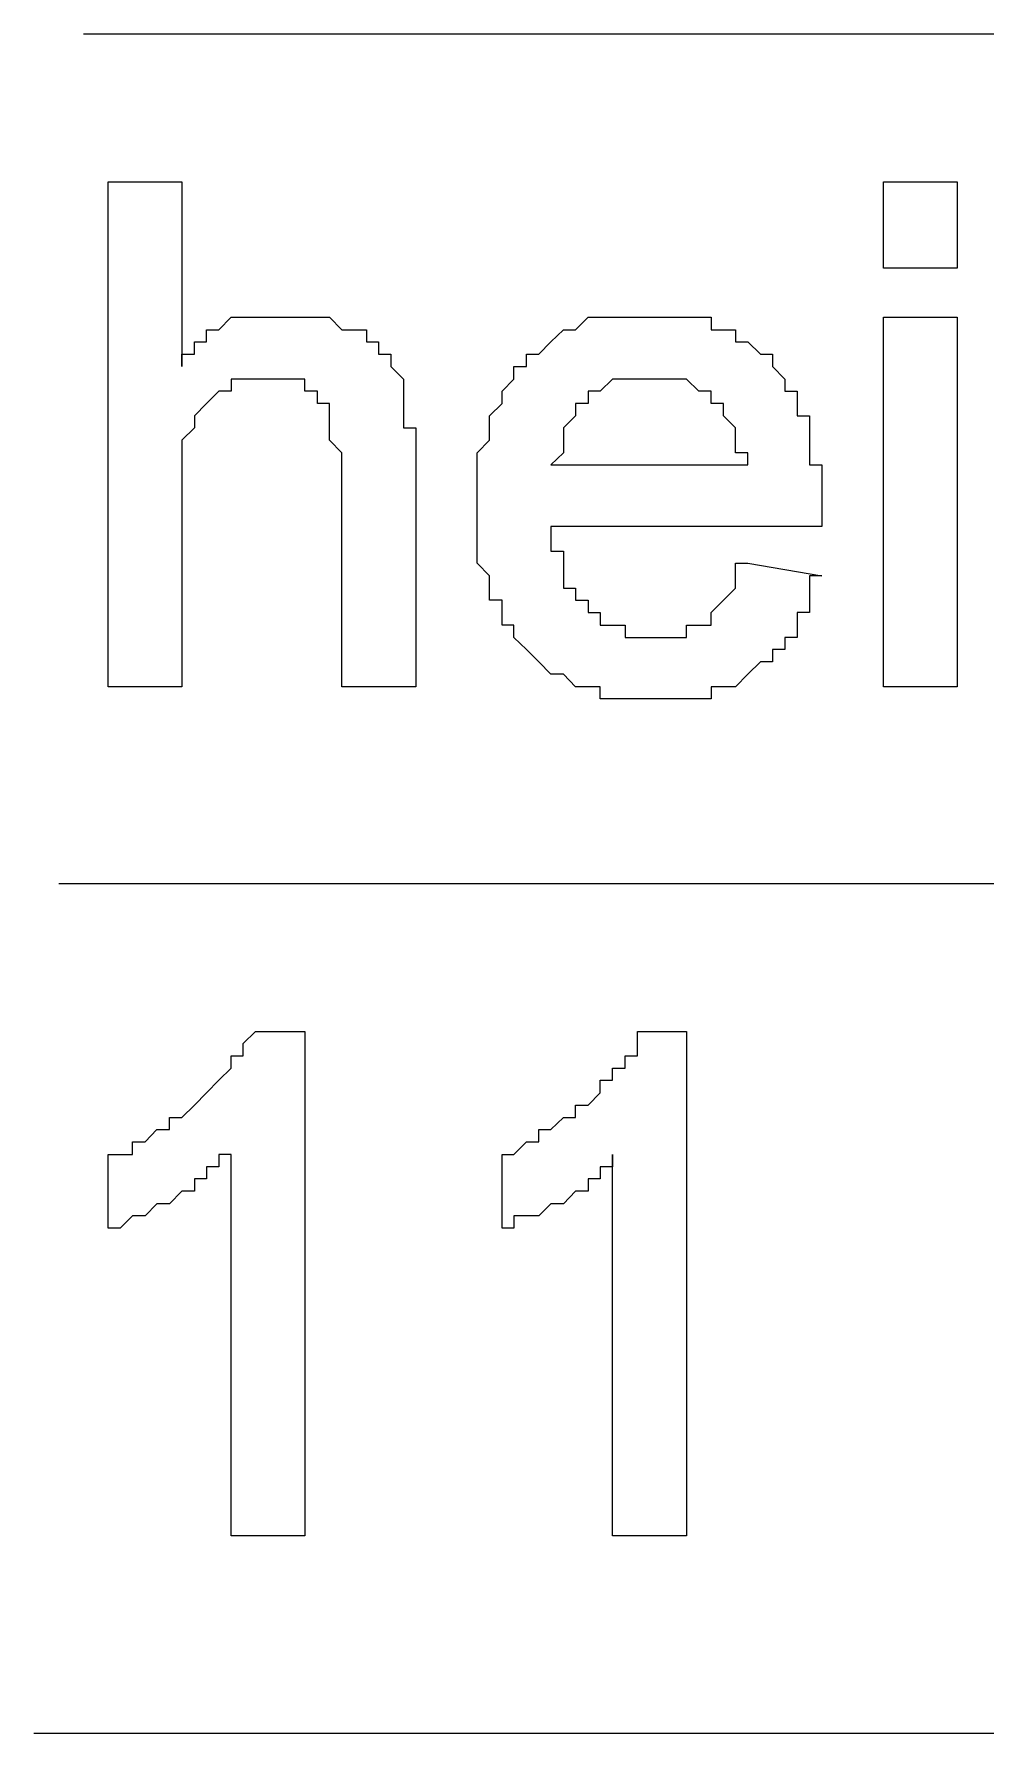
# Model space of a CAD drawing. Header units: inches. Extents: x -628 to 1537, y -1730 to 336.
# Drawn here: x 1381.81 to 1402.27, y -788.67 to -752.12 of the extents above; entities that cross this region are included whole.
import ezdxf

# ---------------------------------------------------------------- set-up
doc = ezdxf.new("R2010")
doc.units = ezdxf.units.IN
doc.layers.get('0').update_dxf_attribs({"linetype": 'CONTINUOUS'})

msp = doc.modelspace()

# ---------------------------------------------------------------- linework, layer by layer
at = {"color": 6}
for p, q in [((1382.872, -752.121), (1425.513, -752.121)), ((1383.403, -766.165), (1383.403, -755.303)), ((1383.403, -755.303), (1384.992, -755.303)), ((1384.992, -755.303), (1384.992, -759.276)), ((1400.088, -757.156), (1400.088, -755.303)), ((1400.088, -755.303), (1401.671, -755.303)), ((1401.671, -755.303), (1401.671, -757.156)), ((1401.671, -757.156), (1400.088, -757.156)), ((1385.518, -758.742), (1385.518, -758.484)), ((1385.518, -758.484), (1385.787, -758.484)), ((1385.787, -758.484), (1386.05, -758.216)), ((1385.787, -758.484), (1385.787, -758.484)), ((1385.787, -758.484), (1385.787, -758.484)), ((1386.05, -758.216), (1386.05, -758.216)), ((1386.05, -758.216), (1386.312, -758.216)), ((1386.312, -758.216), (1386.575, -758.216)), ((1386.575, -758.216), (1386.575, -758.216)), ((1386.575, -758.216), (1386.844, -758.216)), ((1386.844, -758.216), (1386.844, -758.216)), ((1386.844, -758.216), (1387.113, -758.216)), ((1387.113, -758.216), (1387.113, -758.216)), ((1387.113, -758.216), (1387.37, -758.216)), ((1387.37, -758.216), (1387.37, -758.216)), ((1387.37, -758.216), (1387.639, -758.216)), ((1387.639, -758.216), (1387.639, -758.216)), ((1387.639, -758.216), (1387.908, -758.216)), ((1387.908, -758.216), (1387.908, -758.216)), ((1387.908, -758.216), (1388.17, -758.216)), ((1388.17, -758.216), (1388.17, -758.216)), ((1388.17, -758.216), (1388.433, -758.484)), ((1388.433, -758.484), (1388.696, -758.484)), ((1388.696, -758.484), (1388.696, -758.484)), ((1388.696, -758.484), (1388.696, -758.484)), ((1388.696, -758.484), (1388.965, -758.484)), ((1388.965, -758.484), (1388.965, -758.742)), ((1392.931, -758.742), (1393.2, -758.484)), ((1393.2, -758.484), (1393.2, -758.484)), ((1393.2, -758.484), (1393.463, -758.484)), ((1393.463, -758.484), (1393.732, -758.216)), ((1393.463, -758.484), (1393.463, -758.484)), ((1393.732, -758.216), (1393.732, -758.216)), ((1393.732, -758.216), (1393.995, -758.216)), ((1393.995, -758.216), (1393.995, -758.216)), ((1393.995, -758.216), (1394.258, -758.216)), ((1394.258, -758.216), (1394.527, -758.216)), ((1394.527, -758.216), (1394.527, -758.216)), ((1394.527, -758.216), (1394.796, -758.216)), ((1394.796, -758.216), (1394.796, -758.216)), ((1394.796, -758.216), (1395.052, -758.216)), ((1395.052, -758.216), (1395.052, -758.216)), ((1395.052, -758.216), (1395.321, -758.216)), ((1395.321, -758.216), (1395.321, -758.216)), ((1395.321, -758.216), (1395.584, -758.216)), ((1395.584, -758.216), (1395.584, -758.216)), ((1395.584, -758.216), (1395.847, -758.216)), ((1395.847, -758.216), (1395.847, -758.216)), ((1395.847, -758.216), (1396.116, -758.216)), ((1396.116, -758.216), (1396.378, -758.216)), ((1396.378, -758.216), (1396.378, -758.484)), ((1396.378, -758.484), (1396.647, -758.484)), ((1396.647, -758.484), (1396.647, -758.484)), ((1396.647, -758.484), (1396.647, -758.484)), ((1396.647, -758.484), (1396.904, -758.484)), ((1396.904, -758.484), (1396.904, -758.742)), ((1400.088, -766.165), (1400.088, -758.216)), ((1400.088, -758.216), (1401.671, -758.216)), ((1401.671, -758.216), (1401.671, -766.165)), ((1385.261, -759.009), (1385.261, -758.742)), ((1385.261, -758.742), (1385.261, -758.742)), ((1385.261, -758.742), (1385.518, -758.742)), ((1388.965, -758.742), (1389.221, -758.742)), ((1389.221, -758.742), (1389.221, -758.742)), ((1389.221, -758.742), (1389.221, -759.009)), ((1392.675, -759.009), (1392.931, -758.742)), ((1392.931, -758.742), (1392.931, -758.742)), ((1392.931, -758.742), (1392.931, -758.742)), ((1396.904, -758.742), (1397.173, -758.742)), ((1397.173, -758.742), (1397.173, -758.742)), ((1397.173, -758.742), (1397.442, -759.009)), ((1384.992, -759.276), (1384.992, -759.009)), ((1384.992, -759.009), (1385.261, -759.009)), ((1389.221, -759.009), (1389.49, -759.009)), ((1389.49, -759.009), (1389.49, -759.276)), ((1392.406, -759.276), (1392.406, -759.009)), ((1392.406, -759.009), (1392.675, -759.009)), ((1392.675, -759.009), (1392.675, -759.009)), ((1397.442, -759.009), (1397.442, -759.009)), ((1397.442, -759.009), (1397.698, -759.009)), ((1397.698, -759.009), (1397.698, -759.276)), ((1386.312, -759.544), (1386.05, -759.544)), ((1386.05, -759.544), (1386.05, -759.803)), ((1386.575, -759.544), (1386.312, -759.544)), ((1386.312, -759.544), (1386.312, -759.544)), ((1386.844, -759.544), (1386.575, -759.544)), ((1386.575, -759.544), (1386.575, -759.544)), ((1387.113, -759.544), (1386.844, -759.544)), ((1386.844, -759.544), (1386.844, -759.544)), ((1387.37, -759.544), (1387.113, -759.544)), ((1387.113, -759.544), (1387.113, -759.544)), ((1387.639, -759.544), (1387.37, -759.544)), ((1387.639, -759.803), (1387.639, -759.544)), ((1389.49, -759.276), (1389.49, -759.276)), ((1389.49, -759.276), (1389.759, -759.544)), ((1389.759, -759.544), (1389.759, -759.544)), ((1389.759, -759.544), (1389.759, -759.544)), ((1389.759, -759.544), (1389.759, -759.803)), ((1391.88, -759.803), (1392.137, -759.544)), ((1392.137, -759.544), (1392.137, -759.276)), ((1392.137, -759.276), (1392.406, -759.276)), ((1392.137, -759.544), (1392.137, -759.544)), ((1392.406, -759.276), (1392.406, -759.276)), ((1392.406, -759.276), (1392.406, -759.276)), ((1394.258, -759.544), (1393.995, -759.803)), ((1394.527, -759.544), (1394.258, -759.544)), ((1394.258, -759.544), (1394.258, -759.544)), ((1394.796, -759.544), (1394.527, -759.544)), ((1394.527, -759.544), (1394.527, -759.544)), ((1395.052, -759.544), (1394.796, -759.544)), ((1395.321, -759.544), (1395.052, -759.544)), ((1395.052, -759.544), (1395.052, -759.544)), ((1395.052, -759.544), (1395.052, -759.544)), ((1395.584, -759.544), (1395.321, -759.544)), ((1395.847, -759.544), (1395.584, -759.544)), ((1395.584, -759.544), (1395.584, -759.544)), ((1396.116, -759.803), (1395.847, -759.544)), ((1395.847, -759.544), (1395.847, -759.544)), ((1397.698, -759.276), (1397.698, -759.276)), ((1397.698, -759.276), (1397.967, -759.544)), ((1397.967, -759.544), (1397.967, -759.544)), ((1397.967, -759.544), (1397.967, -759.803)), ((1385.787, -759.803), (1385.518, -760.07)), ((1386.05, -759.803), (1385.787, -759.803)), ((1385.787, -759.803), (1385.787, -759.803)), ((1387.908, -759.803), (1387.639, -759.803)), ((1387.639, -759.803), (1387.639, -759.803)), ((1387.908, -760.07), (1387.908, -759.803)), ((1389.759, -759.803), (1389.759, -759.803)), ((1389.759, -759.803), (1389.759, -760.07)), ((1391.88, -760.07), (1391.88, -759.803)), ((1391.88, -759.803), (1391.88, -759.803)), ((1393.995, -759.803), (1393.732, -759.803)), ((1393.732, -759.803), (1393.732, -760.07)), ((1393.995, -759.803), (1393.995, -759.803)), ((1396.378, -759.803), (1396.116, -759.803)), ((1396.116, -759.803), (1396.116, -759.803)), ((1396.378, -760.07), (1396.378, -759.803)), ((1397.967, -759.803), (1398.23, -759.803)), ((1398.23, -759.803), (1398.23, -759.803)), ((1398.23, -759.803), (1398.23, -760.07)), ((1385.518, -760.07), (1385.261, -760.337)), ((1385.518, -760.07), (1385.518, -760.07)), ((1385.518, -760.07), (1385.518, -760.07)), ((1388.17, -760.07), (1387.908, -760.07)), ((1387.908, -760.07), (1387.908, -760.07)), ((1388.17, -760.337), (1388.17, -760.07)), ((1388.17, -760.07), (1388.17, -760.07)), ((1389.759, -760.07), (1389.759, -760.337)), ((1391.611, -760.337), (1391.88, -760.07)), ((1391.88, -760.07), (1391.88, -760.07)), ((1393.732, -760.07), (1393.463, -760.07)), ((1393.463, -760.07), (1393.463, -760.337)), ((1393.732, -760.07), (1393.732, -760.07)), ((1396.647, -760.07), (1396.378, -760.07)), ((1396.378, -760.07), (1396.378, -760.07)), ((1396.647, -760.337), (1396.647, -760.07)), ((1396.647, -760.07), (1396.647, -760.07)), ((1398.23, -760.07), (1398.23, -760.07)), ((1398.23, -760.07), (1398.23, -760.337)), ((1385.261, -760.596), (1384.992, -760.863)), ((1385.261, -760.337), (1385.261, -760.337)), ((1385.261, -760.337), (1385.261, -760.337)), ((1385.261, -760.337), (1385.261, -760.596)), ((1385.261, -760.596), (1385.261, -760.596)), ((1388.17, -760.596), (1388.17, -760.337)), ((1388.17, -760.337), (1388.17, -760.337)), ((1388.17, -760.863), (1388.17, -760.596)), ((1389.759, -760.337), (1389.759, -760.337)), ((1389.759, -760.337), (1389.759, -760.596)), ((1389.759, -760.596), (1390.028, -760.596)), ((1390.028, -760.596), (1390.028, -760.863)), ((1391.611, -760.596), (1391.611, -760.337)), ((1391.611, -760.337), (1391.611, -760.337)), ((1391.611, -760.863), (1391.611, -760.596)), ((1391.611, -760.596), (1391.611, -760.596)), ((1393.463, -760.337), (1393.2, -760.596)), ((1393.2, -760.596), (1393.2, -760.596)), ((1393.2, -760.596), (1393.2, -760.863)), ((1393.463, -760.337), (1393.463, -760.337)), ((1396.904, -760.596), (1396.647, -760.337)), ((1396.647, -760.337), (1396.647, -760.337)), ((1396.904, -761.13), (1396.904, -760.596)), ((1398.23, -760.337), (1398.499, -760.337)), ((1398.499, -760.337), (1398.499, -760.337)), ((1398.499, -760.337), (1398.499, -760.596)), ((1398.499, -760.596), (1398.499, -760.596)), ((1398.499, -760.596), (1398.499, -760.863)), ((1384.992, -760.863), (1384.992, -760.863)), ((1384.992, -760.863), (1384.992, -761.13)), ((1388.433, -761.13), (1388.17, -760.863)), ((1388.17, -760.863), (1388.17, -760.863)), ((1390.028, -760.863), (1390.028, -761.13)), ((1391.342, -761.13), (1391.611, -760.863)), ((1391.611, -760.863), (1391.611, -760.863)), ((1393.2, -760.863), (1393.2, -760.863)), ((1393.2, -760.863), (1393.2, -761.13)), ((1398.499, -760.863), (1398.499, -760.863)), ((1398.499, -760.863), (1398.499, -761.13)), ((1384.992, -761.13), (1384.992, -761.13)), ((1384.992, -761.13), (1384.992, -761.388)), ((1384.992, -761.388), (1384.992, -761.656)), ((1388.433, -766.165), (1388.433, -761.13)), ((1390.028, -761.13), (1390.028, -761.13)), ((1390.028, -761.13), (1390.028, -761.13)), ((1390.028, -761.13), (1390.028, -766.165)), ((1391.342, -761.388), (1391.342, -761.13)), ((1391.342, -761.13), (1391.342, -761.13)), ((1391.342, -761.656), (1391.342, -761.388)), ((1391.342, -761.388), (1391.342, -761.388)), ((1393.2, -761.13), (1392.931, -761.388)), ((1392.931, -761.388), (1392.931, -761.388)), ((1392.931, -761.388), (1397.173, -761.388)), ((1393.2, -761.13), (1393.2, -761.13)), ((1397.173, -761.13), (1396.904, -761.13)), ((1397.173, -761.388), (1397.173, -761.13)), ((1398.499, -761.13), (1398.499, -761.388)), ((1398.499, -761.388), (1398.762, -761.388)), ((1398.762, -761.388), (1398.762, -761.656)), ((1384.992, -761.656), (1384.992, -761.656)), ((1384.992, -761.656), (1384.992, -761.923)), ((1391.342, -761.923), (1391.342, -761.656)), ((1398.762, -761.656), (1398.762, -761.656)), ((1398.762, -761.656), (1398.762, -761.923)), ((1384.992, -761.923), (1384.992, -766.165)), ((1391.342, -762.191), (1391.342, -761.923)), ((1391.342, -761.923), (1391.342, -761.923)), ((1398.762, -761.923), (1398.762, -762.191)), ((1391.342, -762.449), (1391.342, -762.191)), ((1391.342, -762.716), (1391.342, -762.449)), ((1391.342, -762.449), (1391.342, -762.449)), ((1398.762, -762.191), (1398.762, -762.449)), ((1398.762, -762.449), (1398.762, -762.449)), ((1398.762, -762.449), (1398.762, -762.716)), ((1391.342, -762.984), (1391.342, -762.716)), ((1391.342, -762.716), (1391.342, -762.716)), ((1398.762, -762.716), (1392.931, -762.716)), ((1392.931, -762.716), (1392.931, -763.251)), ((1398.762, -762.716), (1398.762, -762.716)), ((1398.762, -762.716), (1398.762, -762.716)), ((1391.342, -763.251), (1391.342, -762.984)), ((1391.342, -763.509), (1391.342, -763.251)), ((1391.342, -763.251), (1391.342, -763.251)), ((1391.611, -763.777), (1391.342, -763.509)), ((1391.342, -763.509), (1391.342, -763.509)), ((1392.931, -763.251), (1393.2, -763.251)), ((1393.2, -763.251), (1393.2, -763.509)), ((1393.2, -763.509), (1393.2, -763.777)), ((1396.904, -763.777), (1396.904, -763.509)), ((1396.904, -763.509), (1397.173, -763.509)), ((1397.173, -763.509), (1398.762, -763.777)), ((1391.611, -764.044), (1391.611, -763.777)), ((1391.611, -763.777), (1391.611, -763.777)), ((1393.2, -763.777), (1393.2, -763.777)), ((1393.2, -763.777), (1393.2, -764.044)), ((1396.904, -764.044), (1396.904, -763.777)), ((1398.762, -763.777), (1398.499, -763.777)), ((1398.499, -763.777), (1398.499, -764.044)), ((1391.611, -764.303), (1391.611, -764.044)), ((1391.611, -764.044), (1391.611, -764.044)), ((1391.88, -764.303), (1391.611, -764.303)), ((1391.88, -764.57), (1391.88, -764.303)), ((1393.2, -764.044), (1393.463, -764.044)), ((1393.463, -764.044), (1393.463, -764.044)), ((1393.463, -764.044), (1393.463, -764.303)), ((1393.463, -764.303), (1393.732, -764.303)), ((1393.732, -764.303), (1393.732, -764.303)), ((1393.732, -764.303), (1393.732, -764.57)), ((1396.378, -764.57), (1396.647, -764.303)), ((1396.647, -764.303), (1396.904, -764.044)), ((1396.647, -764.303), (1396.647, -764.303)), ((1396.647, -764.303), (1396.647, -764.303)), ((1396.904, -764.044), (1396.904, -764.044)), ((1398.499, -764.044), (1398.499, -764.044)), ((1398.499, -764.044), (1398.499, -764.303)), ((1398.499, -764.303), (1398.499, -764.57)), ((1391.88, -764.837), (1391.88, -764.57)), ((1391.88, -764.57), (1391.88, -764.57)), ((1393.732, -764.57), (1393.995, -764.57)), ((1393.995, -764.57), (1393.995, -764.837)), ((1396.378, -764.837), (1396.378, -764.57)), ((1396.378, -764.57), (1396.378, -764.57)), ((1396.378, -764.57), (1396.378, -764.57)), ((1398.499, -764.57), (1398.23, -764.57)), ((1398.23, -764.57), (1398.23, -764.837)), ((1392.137, -764.837), (1391.88, -764.837)), ((1392.137, -765.105), (1392.137, -764.837)), ((1393.995, -764.837), (1393.995, -764.837)), ((1393.995, -764.837), (1394.258, -764.837)), ((1394.258, -764.837), (1394.258, -764.837)), ((1394.258, -764.837), (1394.527, -764.837)), ((1394.527, -764.837), (1394.527, -765.105)), ((1395.847, -765.105), (1395.847, -764.837)), ((1395.847, -764.837), (1396.116, -764.837)), ((1396.116, -764.837), (1396.116, -764.837)), ((1396.116, -764.837), (1396.378, -764.837)), ((1398.23, -764.837), (1398.23, -764.837)), ((1398.23, -764.837), (1398.23, -765.105)), ((1392.406, -765.363), (1392.137, -765.105)), ((1392.137, -765.105), (1392.137, -765.105)), ((1392.137, -765.105), (1392.137, -765.105)), ((1392.675, -765.63), (1392.406, -765.363)), ((1392.406, -765.363), (1392.406, -765.363)), ((1392.406, -765.363), (1392.406, -765.363)), ((1394.527, -765.105), (1394.796, -765.105)), ((1394.796, -765.105), (1395.052, -765.105)), ((1395.052, -765.105), (1395.052, -765.105)), ((1395.052, -765.105), (1395.052, -765.105)), ((1395.052, -765.105), (1395.321, -765.105)), ((1395.321, -765.105), (1395.584, -765.105)), ((1395.584, -765.105), (1395.584, -765.105)), ((1395.584, -765.105), (1395.847, -765.105)), ((1397.967, -765.363), (1397.698, -765.363)), ((1397.698, -765.363), (1397.698, -765.63)), ((1398.23, -765.105), (1397.967, -765.105)), ((1397.967, -765.105), (1397.967, -765.105)), ((1397.967, -765.105), (1397.967, -765.363)), ((1392.931, -765.897), (1392.675, -765.63)), ((1392.675, -765.63), (1392.675, -765.63)), ((1392.675, -765.63), (1392.675, -765.63)), ((1397.442, -765.63), (1397.173, -765.897)), ((1397.698, -765.63), (1397.442, -765.63)), ((1397.442, -765.63), (1397.442, -765.63)), ((1397.698, -765.63), (1397.698, -765.63)), ((1393.2, -765.897), (1392.931, -765.897)), ((1392.931, -765.897), (1392.931, -765.897)), ((1393.463, -766.165), (1393.2, -765.897)), ((1393.2, -765.897), (1393.2, -765.897)), ((1397.173, -765.897), (1396.904, -766.165)), ((1397.173, -765.897), (1397.173, -765.897)), ((1397.173, -765.897), (1397.173, -765.897)), ((1384.992, -766.165), (1383.403, -766.165)), ((1390.028, -766.165), (1388.433, -766.165)), ((1393.732, -766.165), (1393.463, -766.165)), ((1393.463, -766.165), (1393.463, -766.165)), ((1393.995, -766.165), (1393.732, -766.165)), ((1393.732, -766.165), (1393.732, -766.165)), ((1393.995, -766.423), (1393.995, -766.165)), ((1394.258, -766.423), (1393.995, -766.423)), ((1394.527, -766.423), (1394.258, -766.423)), ((1394.258, -766.423), (1394.258, -766.423)), ((1394.796, -766.423), (1394.527, -766.423)), ((1395.052, -766.423), (1394.796, -766.423)), ((1394.796, -766.423), (1394.796, -766.423)), ((1395.321, -766.423), (1395.052, -766.423)), ((1395.052, -766.423), (1395.052, -766.423)), ((1395.052, -766.423), (1395.052, -766.423)), ((1395.584, -766.423), (1395.321, -766.423)), ((1395.847, -766.423), (1395.584, -766.423)), ((1395.584, -766.423), (1395.584, -766.423)), ((1396.116, -766.423), (1395.847, -766.423)), ((1395.847, -766.423), (1395.847, -766.423)), ((1396.378, -766.423), (1396.116, -766.423)), ((1396.647, -766.165), (1396.378, -766.165)), ((1396.378, -766.165), (1396.378, -766.423)), ((1396.904, -766.165), (1396.647, -766.165)), ((1396.647, -766.165), (1396.647, -766.165)), ((1396.904, -766.165), (1396.904, -766.165)), ((1401.671, -766.165), (1400.088, -766.165)), ((1382.346, -770.398), (1423.655, -770.398)), ((1386.312, -773.837), (1386.575, -773.579)), ((1386.312, -774.105), (1386.312, -773.837)), ((1386.312, -773.837), (1386.312, -773.837)), ((1386.575, -773.579), (1386.575, -773.579)), ((1386.575, -773.579), (1387.639, -773.579)), ((1387.639, -773.579), (1387.639, -784.433)), ((1394.796, -773.837), (1394.796, -773.579)), ((1394.796, -773.579), (1394.796, -773.579)), ((1394.796, -773.579), (1395.847, -773.579)), ((1394.796, -774.105), (1394.796, -773.837)), ((1394.796, -773.837), (1394.796, -773.837)), ((1395.847, -773.579), (1395.847, -784.433)), ((1386.05, -774.372), (1386.05, -774.105)), ((1386.05, -774.105), (1386.312, -774.105)), ((1386.312, -774.105), (1386.312, -774.105)), ((1394.527, -774.372), (1394.527, -774.105)), ((1394.527, -774.105), (1394.527, -774.105)), ((1394.527, -774.105), (1394.796, -774.105)), ((1385.787, -774.631), (1386.05, -774.372)), ((1386.05, -774.372), (1386.05, -774.372)), ((1394.258, -774.631), (1394.258, -774.372)), ((1394.258, -774.372), (1394.527, -774.372)), ((1385.261, -775.166), (1385.518, -774.898)), ((1385.518, -774.898), (1385.787, -774.631)), ((1385.518, -774.898), (1385.518, -774.898)), ((1385.787, -774.631), (1385.787, -774.631)), ((1385.787, -774.631), (1385.787, -774.631)), ((1393.732, -775.166), (1393.995, -774.898)), ((1393.995, -774.898), (1393.995, -774.631)), ((1393.995, -774.631), (1394.258, -774.631)), ((1393.995, -774.898), (1393.995, -774.898)), ((1394.258, -774.631), (1394.258, -774.631)), ((1384.992, -775.432), (1385.261, -775.166)), ((1385.261, -775.166), (1385.261, -775.166)), ((1385.261, -775.166), (1385.261, -775.166)), ((1393.463, -775.432), (1393.463, -775.166)), ((1393.463, -775.166), (1393.732, -775.166)), ((1393.732, -775.166), (1393.732, -775.166)), ((1384.723, -775.691), (1384.723, -775.432)), ((1384.723, -775.432), (1384.992, -775.432)), ((1384.992, -775.432), (1384.992, -775.432)), ((1392.931, -775.691), (1393.2, -775.432)), ((1393.2, -775.432), (1393.2, -775.432)), ((1393.2, -775.432), (1393.463, -775.432)), ((1383.929, -776.225), (1383.929, -775.958)), ((1383.929, -775.958), (1384.198, -775.958)), ((1384.198, -775.958), (1384.454, -775.691)), ((1384.198, -775.958), (1384.198, -775.958)), ((1384.454, -775.691), (1384.454, -775.691)), ((1384.454, -775.691), (1384.723, -775.691)), ((1392.137, -776.225), (1392.406, -775.958)), ((1392.406, -775.958), (1392.406, -775.958)), ((1392.406, -775.958), (1392.675, -775.958)), ((1392.675, -775.958), (1392.675, -775.691)), ((1392.675, -775.691), (1392.931, -775.691)), ((1392.931, -775.691), (1392.931, -775.691)), ((1383.403, -777.812), (1383.403, -776.225)), ((1383.403, -776.225), (1383.403, -776.225)), ((1383.403, -776.225), (1383.666, -776.225)), ((1383.666, -776.225), (1383.929, -776.225)), ((1386.05, -776.225), (1385.787, -776.225)), ((1385.787, -776.225), (1385.787, -776.493)), ((1386.05, -784.433), (1386.05, -776.225)), ((1391.88, -777.812), (1391.88, -776.225)), ((1391.88, -776.225), (1391.88, -776.225)), ((1391.88, -776.225), (1392.137, -776.225)), ((1392.137, -776.225), (1392.137, -776.225)), ((1394.258, -784.433), (1394.258, -776.225)), ((1394.258, -776.225), (1394.258, -776.493)), ((1385.518, -776.752), (1385.261, -776.752)), ((1385.261, -776.752), (1385.261, -777.019)), ((1385.787, -776.493), (1385.518, -776.493)), ((1385.518, -776.493), (1385.518, -776.752)), ((1385.518, -776.752), (1385.518, -776.752)), ((1385.787, -776.493), (1385.787, -776.493)), ((1393.995, -776.752), (1393.732, -776.752)), ((1393.732, -776.752), (1393.732, -776.752)), ((1393.732, -776.752), (1393.732, -777.019)), ((1394.258, -776.493), (1393.995, -776.493)), ((1393.995, -776.493), (1393.995, -776.493)), ((1393.995, -776.493), (1393.995, -776.752)), ((1384.992, -777.019), (1384.723, -777.286)), ((1385.261, -777.019), (1384.992, -777.019)), ((1384.992, -777.019), (1384.992, -777.019)), ((1393.463, -777.019), (1393.2, -777.286)), ((1393.732, -777.019), (1393.463, -777.019)), ((1393.463, -777.019), (1393.463, -777.019)), ((1384.454, -777.286), (1384.198, -777.545)), ((1384.723, -777.286), (1384.454, -777.286)), ((1384.454, -777.286), (1384.454, -777.286)), ((1384.723, -777.286), (1384.723, -777.286)), ((1392.931, -777.286), (1392.675, -777.545)), ((1393.2, -777.286), (1392.931, -777.286)), ((1392.931, -777.286), (1392.931, -777.286)), ((1393.2, -777.286), (1393.2, -777.286)), ((1383.666, -777.812), (1383.403, -777.812)), ((1383.403, -777.812), (1383.403, -777.812)), ((1383.929, -777.545), (1383.666, -777.812)), ((1384.198, -777.545), (1383.929, -777.545)), ((1383.929, -777.545), (1383.929, -777.545)), ((1384.198, -777.545), (1384.198, -777.545)), ((1392.137, -777.812), (1391.88, -777.812)), ((1391.88, -777.812), (1391.88, -777.812)), ((1392.406, -777.545), (1392.137, -777.545)), ((1392.137, -777.545), (1392.137, -777.812)), ((1392.675, -777.545), (1392.406, -777.545)), ((1392.406, -777.545), (1392.406, -777.545)), ((1387.639, -784.433), (1386.05, -784.433)), ((1395.847, -784.433), (1394.258, -784.433)), ((1381.808, -788.674), (1427.897, -788.674))]:
    msp.add_line(p, q, dxfattribs=at)

doc.saveas('drawing.dxf')
